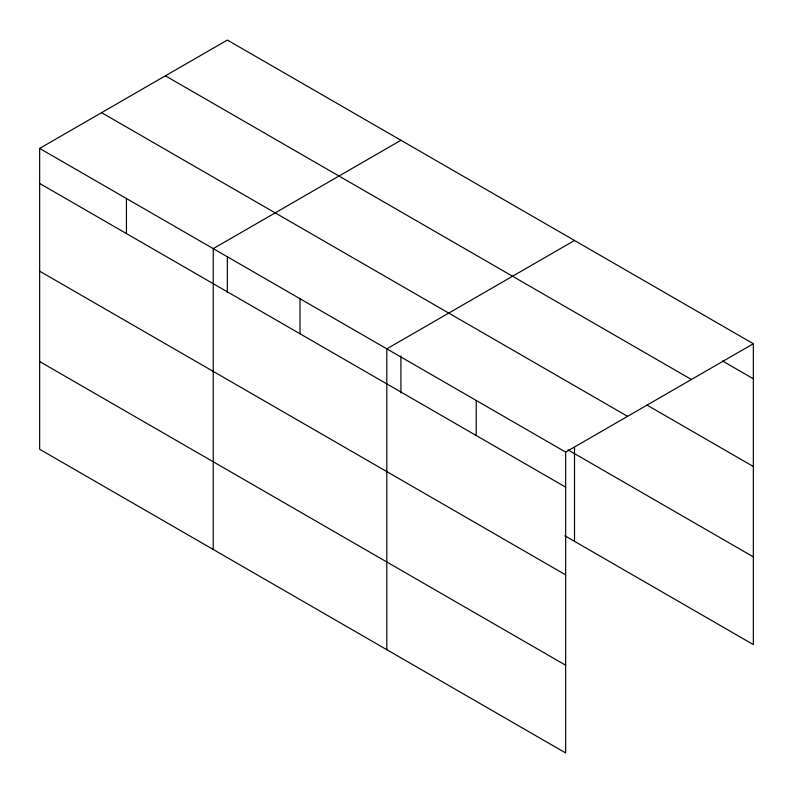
<?xml version="1.0" encoding="UTF-8"?>
<svg xmlns="http://www.w3.org/2000/svg" width="793" height="793" viewBox="0 0 793 793"><rect width="100%" height="100%" fill="white"/><g stroke="black" fill="none" stroke-linecap="round" stroke-linejoin="round"><path stroke-width="1.19" d="M565.657 574.866L565.657 452.099L39.65 148.41L39.65 449.264L565.657 752.953L565.657 574.866L39.65 271.176M564.864 535.761L753.35 644.59L753.35 343.736L227.343 40.046L39.65 148.41M400.921 140.272L213.238 248.635L213.238 549.48M574.509 240.487L386.815 348.851L386.815 649.695M565.657 452.099L753.35 343.736M722.482 360.964L753.35 378.786M165.4 75.811L691.417 379.5M646.9 405.035L753.35 466.502M101.583 112.656L627.6 416.345M568.075 449.909L753.35 556.874M39.65 183.461L565.657 487.15M39.65 361.549L565.657 665.238M574.509 447.43L574.509 541.332M476.236 400.475L476.236 435.516M400.921 355.869L400.921 392.931M300.022 298.743L300.022 333.784M227.343 256.892L227.343 292.716M126.444 198.518L126.444 233.568"/></g></svg>
